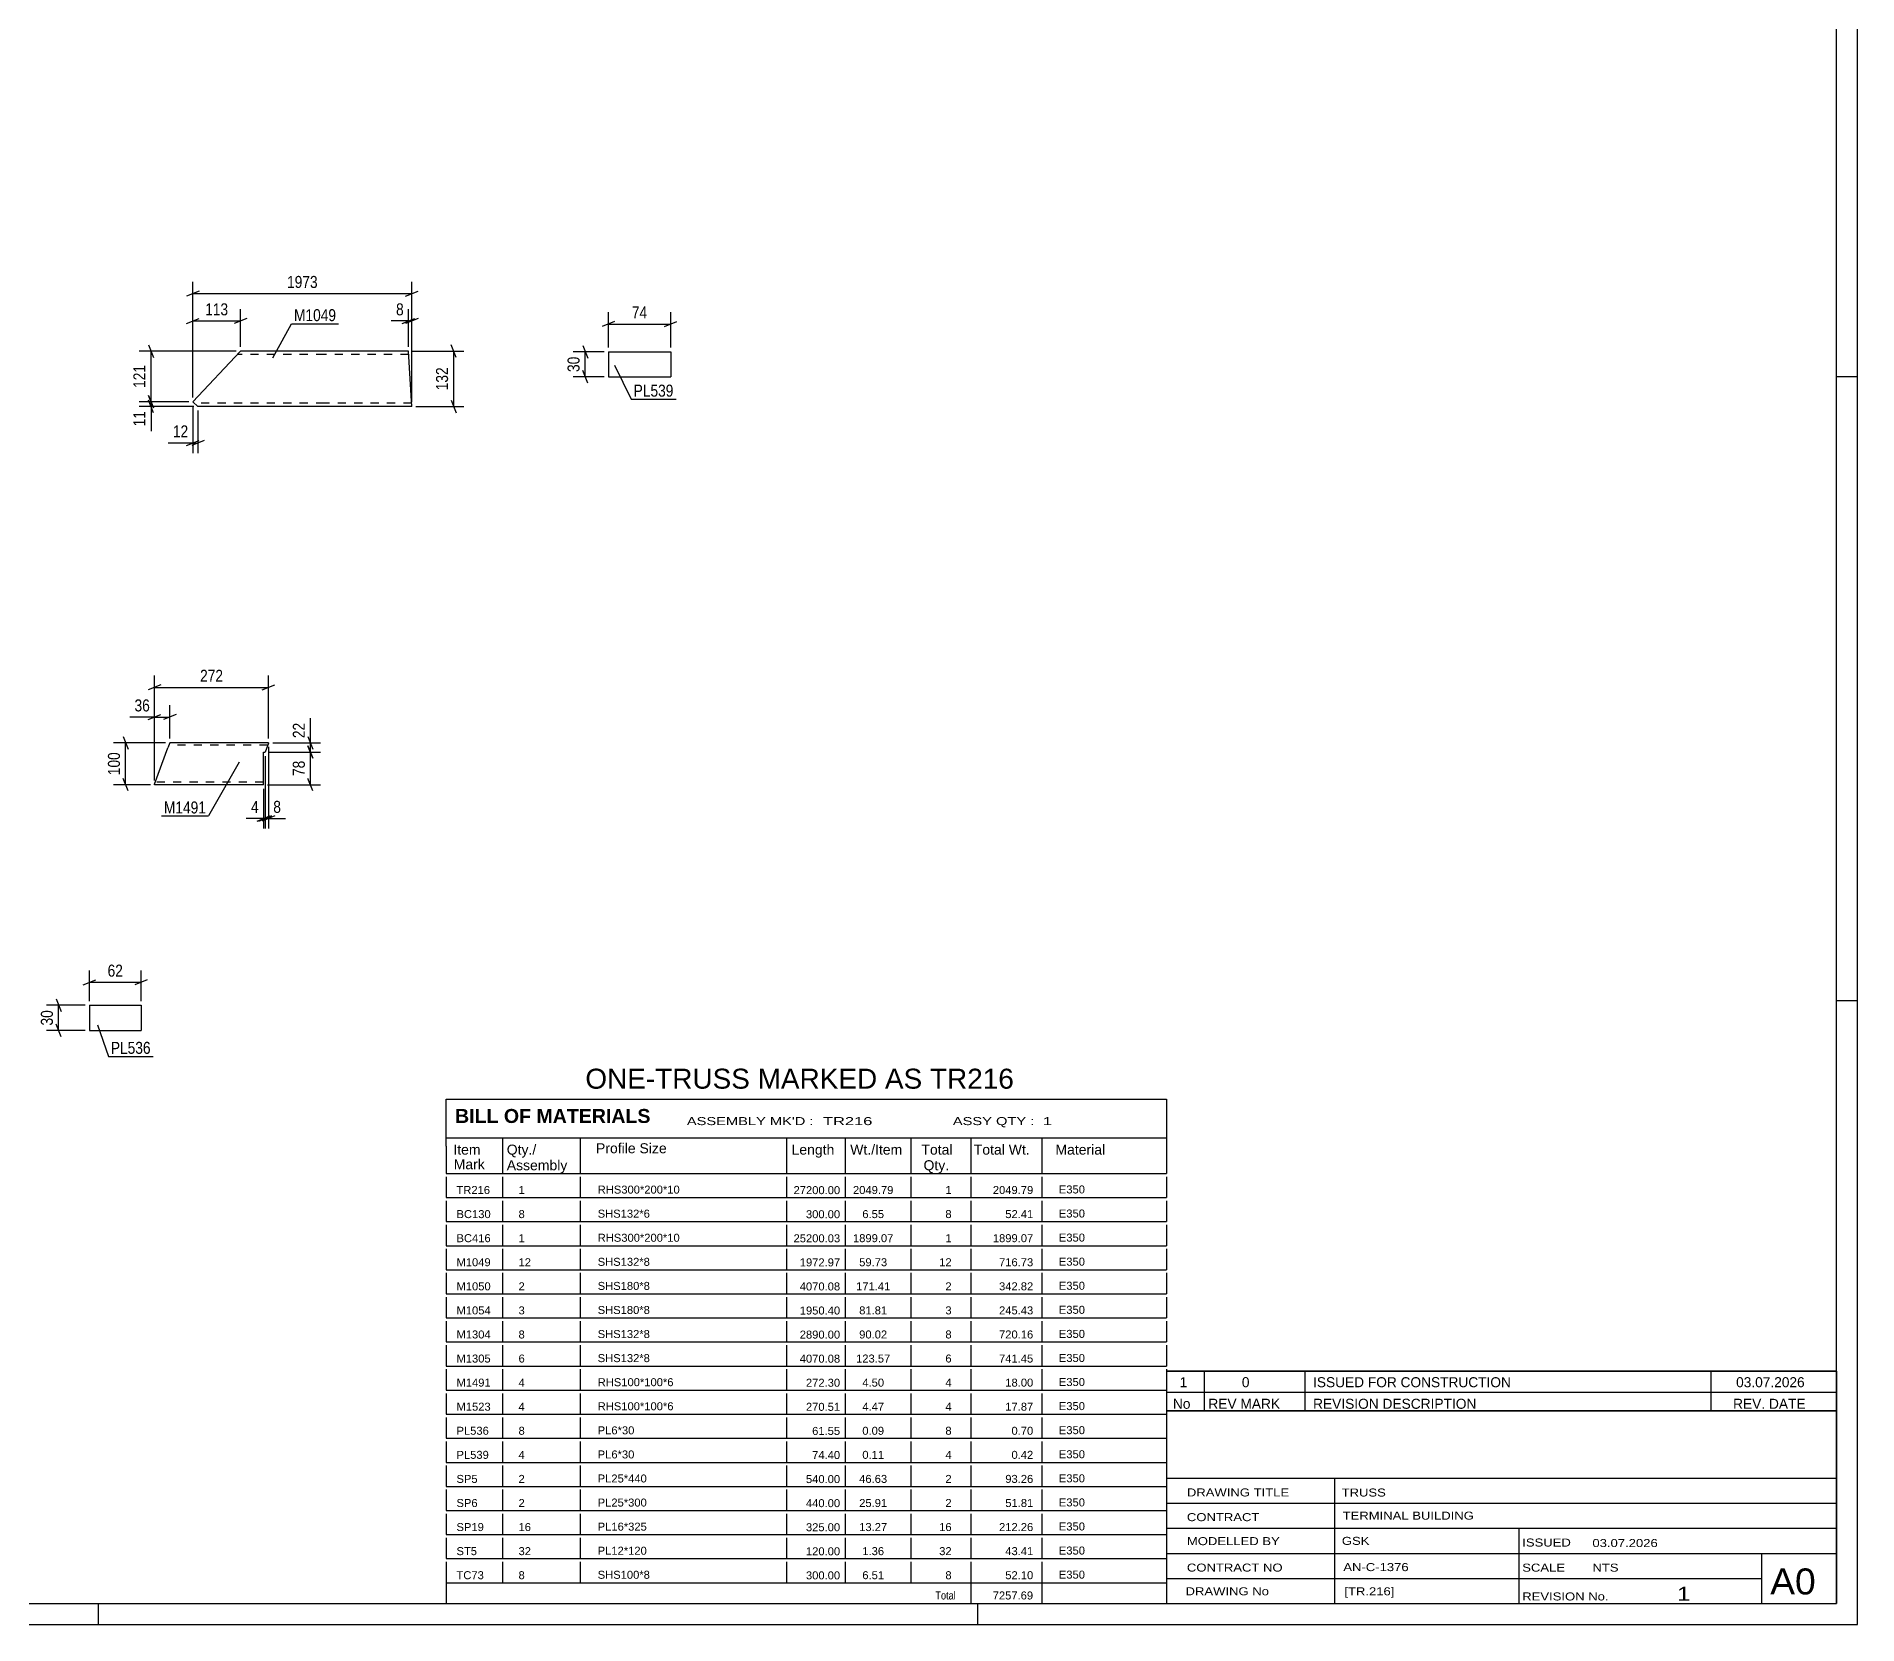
# Model space of a CAD drawing. Header units: millimetres. Extents: x 0 to 1189, y 0 to 841.
# Drawn here: x 754.2 to 1189, y 0 to 379.3 of the extents above; entities that cross this region are included whole.
import ezdxf

# ---------------------------------------------------------------- set-up
doc = ezdxf.new("R2010")
doc.units = ezdxf.units.MM
doc.linetypes.add('DXK_LINE_DOT2', pattern=[3.9198, 1.9599, -1.9599])
doc.styles.add('Arial', font='ARIAL.TTF', dxfattribs={"height": 0.2})
doc.styles.add('Arial Bold', font='ARIALBD.TTF', dxfattribs={"height": 0.2})
doc.styles.add('Arial Narrow', font='ARIALN.TTF', dxfattribs={"height": 0.2})

# ---------------------------------------------------------------- blocks, each defined once
blk = doc.blocks.new('Unknown-761551702-28100')
at = {"color": 7, "linetype": 'Continuous'}
for p, q in [((1024, 51.05), (1024, 5)), ((1024, 51.05), (1184, 51.05)), ((1184, 51.05), (1184, 5)), ((1024, 35), (1184, 35)), ((1064.14, 35), (1064.14, 5)), ((1024, 29), (1184, 29)), ((1024, 23), (1184, 23)), ((1108.14, 23), (1108.14, 5)), ((1024, 17), (1184, 17)), ((1166.14, 5), (1166.14, 17)), ((1024, 11), (1166, 11)), ((1024, 5), (1184, 5))]:
    blk.add_line(p, q, dxfattribs=at)
at = {"color": 7, "style": 'Arial Narrow'}
for s, height, width, p in [('DRAWING TITLE', 1.9089, 1.425378, (1028.88, 30.61)), ('TRUSS ', 1.909, 1.425378, (1065.81, 30.59)), ('CONTRACT', 1.909, 1.425378, (1028.88, 24.71)), ('TERMINAL BUILDING', 1.9089, 1.425378, (1066.06, 25.07)), ('MODELLED BY', 1.9089, 1.425378, (1028.88, 18.98)), ('GSK', 1.909, 1.425378, (1065.88, 19.04)), ('ISSUED', 1.909, 1.425378, (1108.94, 18.64)), ('03.07.2026', 1.909, 1.425378, (1125.69, 18.52)), ('CONTRACT NO', 1.9089, 1.425378, (1028.88, 12.66)), ('AN-C-1376', 1.909, 1.425378, (1066.23, 12.78)), ('SCALE', 1.909, 1.425378, (1108.94, 12.65)), ('A0', 6.204, 1.25, (1168.14, 7.2)), ('DRAWING No', 1.909, 1.425378, (1028.56, 7)), ('[TR.216]', 1.909, 1.425378, (1066.46, 6.99)), ('1', 3.34, 1.5, (1145.91, 5.68)), ('REVISION No.', 1.9089, 1.425378, (1108.94, 5.77))]:
    blk.add_text(s, height=height, dxfattribs=dict(at, width=width)).set_placement(p)
at = {"color": 7, "linetype": 'Continuous', "style": 'Arial Narrow', "width": 1.425378}
blk.add_text('NTS', height=1.909, dxfattribs=at).set_placement((1125.7, 12.65))
blk = doc.blocks.new('Unknown-761551702-1163')
at = {"color": 5, "linetype": 'Continuous'}
for p, q in [((1189, 0), (1189, 841)), ((1184, 5), (1184, 836)), ((1189, 298), (1184, 298)), ((1189, 149), (1184, 149)), ((5, 5), (1184, 5)), ((769, 0), (769, 5)), ((979, 0), (979, 5)), ((0, 0), (1189, 0))]:
    blk.add_line(p, q, dxfattribs=at)
blk = doc.blocks.new('Unknown-761551702-28099')
at = {"color": 7, "linetype": 'Continuous'}
for p, q in [((1024, 60.55), (1184, 60.55)), ((1184, 60.55), (1024, 60.55)), ((1024, 60.55), (1024, 55.55)), ((1033, 60.55), (1033, 55.55)), ((1057, 60.55), (1057, 55.55)), ((1154, 60.55), (1154, 55.55)), ((1184, 60.55), (1184, 55.55)), ((1024, 55.55), (1184, 55.55)), ((1024, 55.55), (1024, 51.05)), ((1024, 55.55), (1184, 55.55)), ((1033, 55.55), (1033, 51.05)), ((1057, 55.55), (1057, 51.05)), ((1154, 55.55), (1154, 51.05)), ((1184, 55.55), (1184, 51.05)), ((1184, 51.05), (1024, 51.05))]:
    blk.add_line(p, q, dxfattribs=at)
at = {"color": 7, "linetype": 'Continuous', "style": 'Arial Narrow'}
for s, height, width, p in [('1', 2.39, 1.196471, (1027.16, 56.7)), ('0', 2.39, 1.196471, (1042, 56.7)), ('ISSUED FOR CONSTRUCTION', 2.3861, 1.196471, (1059, 56.7)), ('03.07.2026', 2.386, 1.196471, (1160, 56.7)), ('No', 2.386, 1.2, (1025.54, 51.55)), ('REV MARK', 2.386, 1.2, (1034, 51.55)), ('REVISION DESCRIPTION', 2.3861, 1.2, (1059, 51.55)), ('REV. DATE', 2.386, 1.2, (1159.28, 51.55))]:
    blk.add_text(s, height=height, dxfattribs=dict(at, width=width)).set_placement(p)
blk = doc.blocks.new('Unknown-761551702-28101')
at = {"color": 7, "linetype": 'Continuous'}
for p, q in [((852, 125.5), (1024, 125.5)), ((852, 114.25), (852, 125.5)), ((1024, 125.5), (1024, 114.25)), ((852, 116.25), (1024, 116.25)), ((852, 114.25), (852, 109.25)), ((865.5, 116.25), (865.5, 107.75)), ((884, 116.25), (884, 107.75)), ((933.28, 116.25), (933.28, 107.75)), ((947.28, 116.25), (947.28, 107.75)), ((963, 116.25), (963, 107.75)), ((977.28, 116.25), (977.28, 107.75)), ((994.28, 116.25), (994.28, 107.75)), ((1024, 114.25), (1024, 107.75)), ((852, 109.25), (852, 107.75)), ((852, 107.75), (1024, 107.75)), ((852, 106.98), (852, 102)), ((865.5, 106.98), (865.5, 102)), ((884, 106.98), (884, 102)), ((933.28, 106.98), (933.28, 102)), ((947.28, 106.98), (947.28, 102)), ((963, 106.98), (963, 102)), ((977.28, 106.98), (977.28, 102)), ((994.28, 106.98), (994.28, 102)), ((1024, 106.98), (1024, 102)), ((852, 102), (1024, 102)), ((852, 101.23), (852, 96.25)), ((865.5, 101.23), (865.5, 96.25)), ((884, 101.23), (884, 96.25)), ((933.28, 101.23), (933.28, 96.25)), ((947.28, 101.23), (947.28, 96.25)), ((963, 101.23), (963, 96.25)), ((977.28, 101.23), (977.28, 96.25)), ((994.28, 101.23), (994.28, 96.25)), ((1024, 101.23), (1024, 96.25)), ((852, 96.25), (1024, 96.25)), ((852, 95.48), (852, 90.5)), ((865.5, 95.48), (865.5, 90.5)), ((884, 95.48), (884, 90.5)), ((933.28, 95.48), (933.28, 90.5)), ((947.28, 95.48), (947.28, 90.5)), ((963, 95.48), (963, 90.5)), ((977.28, 95.48), (977.28, 90.5)), ((994.28, 95.48), (994.28, 90.5)), ((1024, 95.48), (1024, 90.5)), ((852, 90.5), (1024, 90.5)), ((852, 89.73), (852, 84.75)), ((865.5, 89.73), (865.5, 84.75)), ((884, 89.73), (884, 84.75)), ((933.28, 89.73), (933.28, 84.75)), ((947.28, 89.73), (947.28, 84.75)), ((963, 89.73), (963, 84.75)), ((977.28, 89.73), (977.28, 84.75)), ((994.28, 89.73), (994.28, 84.75)), ((1024, 89.73), (1024, 84.75)), ((852, 84.75), (1024, 84.75)), ((852, 83.98), (852, 79)), ((865.5, 83.98), (865.5, 79)), ((884, 83.98), (884, 79)), ((933.28, 83.98), (933.28, 79)), ((947.28, 83.98), (947.28, 79)), ((963, 83.98), (963, 79)), ((977.28, 83.98), (977.28, 79)), ((994.28, 83.98), (994.28, 79)), ((1024, 83.98), (1024, 79)), ((852, 79), (1024, 79)), ((852, 78.23), (852, 73.25)), ((865.5, 78.23), (865.5, 73.25)), ((884, 78.23), (884, 73.25)), ((933.28, 78.23), (933.28, 73.25)), ((947.28, 78.23), (947.28, 73.25)), ((963, 78.23), (963, 73.25)), ((977.28, 78.23), (977.28, 73.25)), ((994.28, 78.23), (994.28, 73.25)), ((1024, 78.23), (1024, 73.25)), ((852, 73.25), (1024, 73.25)), ((852, 72.48), (852, 67.5)), ((865.5, 72.48), (865.5, 67.5)), ((884, 72.48), (884, 67.5)), ((933.28, 72.48), (933.28, 67.5)), ((947.28, 72.48), (947.28, 67.5)), ((963, 72.48), (963, 67.5)), ((977.28, 72.48), (977.28, 67.5)), ((994.28, 72.48), (994.28, 67.5)), ((1024, 72.48), (1024, 67.5)), ((852, 67.5), (1024, 67.5)), ((852, 66.73), (852, 61.75)), ((865.5, 66.73), (865.5, 61.75)), ((884, 66.73), (884, 61.75)), ((933.28, 66.73), (933.28, 61.75)), ((947.28, 66.73), (947.28, 61.75)), ((963, 66.73), (963, 61.75)), ((977.28, 66.73), (977.28, 61.75)), ((994.28, 66.73), (994.28, 61.75)), ((1024, 66.73), (1024, 61.75)), ((852, 61.75), (1024, 61.75)), ((852, 60.98), (852, 56)), ((865.5, 60.98), (865.5, 56)), ((884, 60.98), (884, 56)), ((933.28, 60.98), (933.28, 56)), ((947.28, 60.98), (947.28, 56)), ((963, 60.98), (963, 56)), ((977.28, 60.98), (977.28, 56)), ((994.28, 60.98), (994.28, 56)), ((1024, 60.98), (1024, 56)), ((852, 56), (1024, 56)), ((852, 55.23), (852, 50.25)), ((865.5, 55.23), (865.5, 50.25)), ((884, 55.23), (884, 50.25)), ((933.28, 55.23), (933.28, 50.25)), ((947.28, 55.23), (947.28, 50.25)), ((963, 55.23), (963, 50.25)), ((977.28, 55.23), (977.28, 50.25)), ((994.28, 55.23), (994.28, 50.25)), ((1024, 55.23), (1024, 50.25)), ((852, 50.25), (1024, 50.25)), ((852, 49.48), (852, 44.5)), ((865.5, 49.48), (865.5, 44.5)), ((884, 49.48), (884, 44.5)), ((933.28, 49.48), (933.28, 44.5)), ((947.28, 49.48), (947.28, 44.5)), ((963, 49.48), (963, 44.5)), ((977.28, 49.48), (977.28, 44.5)), ((994.28, 49.48), (994.28, 44.5)), ((1024, 49.48), (1024, 44.5)), ((852, 44.5), (1024, 44.5)), ((852, 43.73), (852, 38.75)), ((865.5, 43.73), (865.5, 38.75)), ((884, 43.73), (884, 38.75)), ((933.28, 43.73), (933.28, 38.75)), ((947.28, 43.73), (947.28, 38.75)), ((963, 43.73), (963, 38.75)), ((977.28, 43.73), (977.28, 38.75)), ((994.28, 43.73), (994.28, 38.75)), ((1024, 43.73), (1024, 38.75)), ((852, 38.75), (1024, 38.75)), ((852, 37.98), (852, 33)), ((865.5, 37.98), (865.5, 33)), ((884, 37.98), (884, 33)), ((933.28, 37.98), (933.28, 33)), ((947.28, 37.98), (947.28, 33)), ((963, 37.98), (963, 33)), ((977.28, 37.98), (977.28, 33)), ((994.28, 37.98), (994.28, 33)), ((1024, 37.98), (1024, 33)), ((852, 33), (1024, 33)), ((852, 32.23), (852, 27.25)), ((865.5, 32.23), (865.5, 27.25)), ((884, 32.23), (884, 27.25)), ((933.28, 32.23), (933.28, 27.25)), ((947.28, 32.23), (947.28, 27.25)), ((963, 32.23), (963, 27.25)), ((977.28, 32.23), (977.28, 27.25)), ((994.28, 32.23), (994.28, 27.25)), ((1024, 32.23), (1024, 27.25)), ((852, 27.25), (1024, 27.25)), ((852, 26.48), (852, 21.5)), ((865.5, 26.48), (865.5, 21.5)), ((884, 26.48), (884, 21.5)), ((933.28, 26.48), (933.28, 21.5)), ((947.28, 26.48), (947.28, 21.5)), ((963, 26.48), (963, 21.5)), ((977.28, 26.48), (977.28, 21.5)), ((994.28, 26.48), (994.28, 21.5)), ((1024, 26.48), (1024, 21.5)), ((852, 21.5), (1024, 21.5)), ((852, 20.73), (852, 15.75)), ((865.5, 20.73), (865.5, 15.75)), ((884, 20.73), (884, 15.75)), ((933.28, 20.73), (933.28, 15.75)), ((947.28, 20.73), (947.28, 15.75)), ((963, 20.73), (963, 15.75)), ((977.28, 20.73), (977.28, 15.75)), ((994.28, 20.73), (994.28, 15.75)), ((1024, 20.73), (1024, 15.75)), ((852, 15.75), (1024, 15.75)), ((852, 14.98), (852, 10)), ((865.5, 14.98), (865.5, 10)), ((884, 14.98), (884, 10)), ((933.28, 14.98), (933.28, 10)), ((947.28, 14.98), (947.28, 10)), ((963, 14.98), (963, 10)), ((977.28, 14.98), (977.28, 10)), ((994.28, 14.98), (994.28, 10)), ((1024, 14.98), (1024, 10)), ((852, 10), (1024, 10)), ((852, 10), (1024, 10)), ((852, 10), (852, 5)), ((977.28, 10), (977.28, 5)), ((994.28, 10), (994.28, 5)), ((1024, 10), (1024, 5)), ((852, 5), (1024, 5))]:
    blk.add_line(p, q, dxfattribs=at)
at = {"color": 7}
for s, height, style, p in [('BILL OF MATERIALS', 3.3405, 'Arial Bold', (854.15, 119.81)), ('Profile Size', 2.3877, 'Arial', (887.81, 112.58)), ('Mark', 2.388, 'Arial', (853.84, 108.75))]:
    blk.add_text(s, height=height, dxfattribs=dict(at, style=style)).set_placement(p)
at = {"color": 7, "linetype": 'Continuous', "style": 'Arial Narrow'}
for s, height, width, p in [("ASSEMBLY MK'D :", 1.9089, 1.6, (909.5, 119.3)), ('TR216', 1.909, 1.794707, (942, 119.3)), ('ASSY QTY :', 1.909, 1.6, (973, 119.3)), ('1', 1.91, 1.794707, (994.5, 119.3))]:
    blk.add_text(s, height=height, dxfattribs=dict(at, width=width)).set_placement(p)
at = {"color": 7, "linetype": 'Continuous'}
for s, height, style, p in [('Item', 2.388, 'Arial', (853.75, 112.25)), ('Qty./', 2.388, 'Arial', (866.5, 112.25)), ('Length', 2.388, 'Arial', (934.5, 112.25)), ('Wt./Item', 2.388, 'Arial', (948.5, 112.25)), ('Total', 2.388, 'Arial', (965.5, 112.25)), ('Total Wt.', 2.388, 'Arial', (978, 112.25)), ('Material', 2.388, 'Arial', (997.5, 112.25)), ('Assembly', 2.388, 'Arial', (866.5, 108.52)), ('Qty.', 2.388, 'Arial', (966, 108.52)), ('TR216', 1.91, 'Arial', (854.5, 102.84)), ('1', 1.91, 'Arial', (869.31, 102.84)), ('RHS300*200*10', 1.9102, 'Arial', (888.21, 102.94)), ('27200.00', 1.91, 'Arial', (934.97, 102.81)), ('2049.79', 1.91, 'Arial', (949.16, 102.84)), ('1', 1.91, 'Arial', (971.22, 102.84)), ('2049.79', 1.91, 'Arial', (982.55, 102.84)), ('E350', 1.91, 'Arial', (998.31, 102.98)), ('BC130', 1.91, 'Arial', (854.5, 97.09)), ('8', 1.91, 'Arial', (869.31, 97.09)), ('SHS132*6', 1.91, 'Arial', (888.21, 97.19)), ('300.00', 1.91, 'Arial', (937.93, 97.06)), ('6.55', 1.91, 'Arial', (951.39, 97.09)), ('8', 1.91, 'Arial', (971.22, 97.09)), ('52.41', 1.91, 'Arial', (985.52, 97.09)), ('E350', 1.91, 'Arial', (998.31, 97.23)), ('BC416', 1.91, 'Arial', (854.5, 91.34)), ('1', 1.91, 'Arial', (869.31, 91.34)), ('RHS300*200*10', 1.9102, 'Arial', (888.21, 91.44)), ('25200.03', 1.91, 'Arial', (934.97, 91.31)), ('1899.07', 1.91, 'Arial', (949.16, 91.34)), ('1', 1.91, 'Arial', (971.22, 91.34)), ('1899.07', 1.91, 'Arial', (982.55, 91.34)), ('E350', 1.91, 'Arial', (998.31, 91.48)), ('M1049', 1.91, 'Arial', (854.5, 85.59)), ('12', 1.91, 'Arial', (869.31, 85.59)), ('SHS132*8', 1.91, 'Arial', (888.21, 85.69)), ('1972.97', 1.91, 'Arial', (936.45, 85.56)), ('59.73', 1.91, 'Arial', (950.64, 85.59)), ('12', 1.91, 'Arial', (969.74, 85.59)), ('716.73', 1.91, 'Arial', (984.03, 85.59)), ('E350', 1.91, 'Arial', (998.31, 85.73)), ('M1050', 1.91, 'Arial', (854.5, 79.84)), ('2', 1.91, 'Arial', (869.31, 79.84)), ('SHS180*8', 1.91, 'Arial', (888.21, 79.94)), ('4070.08', 1.91, 'Arial', (936.45, 79.81)), ('171.41', 1.91, 'Arial', (949.9, 79.84)), ('2', 1.91, 'Arial', (971.22, 79.84)), ('342.82', 1.91, 'Arial', (984.03, 79.84)), ('E350', 1.91, 'Arial', (998.31, 79.98)), ('M1054', 1.91, 'Arial', (854.5, 74.09)), ('3', 1.91, 'Arial', (869.31, 74.09)), ('SHS180*8', 1.91, 'Arial', (888.21, 74.19)), ('1950.40', 1.91, 'Arial', (936.45, 74.06)), ('81.81', 1.91, 'Arial', (950.64, 74.09)), ('3', 1.91, 'Arial', (971.22, 74.09)), ('245.43', 1.91, 'Arial', (984.03, 74.09)), ('E350', 1.91, 'Arial', (998.31, 74.23)), ('M1304', 1.91, 'Arial', (854.5, 68.34)), ('8', 1.91, 'Arial', (869.31, 68.34)), ('SHS132*8', 1.91, 'Arial', (888.21, 68.44)), ('2890.00', 1.91, 'Arial', (936.45, 68.31)), ('90.02', 1.91, 'Arial', (950.64, 68.34)), ('8', 1.91, 'Arial', (971.22, 68.34)), ('720.16', 1.91, 'Arial', (984.03, 68.34)), ('E350', 1.91, 'Arial', (998.31, 68.48)), ('M1305', 1.91, 'Arial', (854.5, 62.59)), ('6', 1.91, 'Arial', (869.31, 62.59)), ('SHS132*8', 1.91, 'Arial', (888.21, 62.69)), ('4070.08', 1.91, 'Arial', (936.45, 62.56)), ('123.57', 1.91, 'Arial', (949.9, 62.59)), ('6', 1.91, 'Arial', (971.22, 62.59)), ('741.45', 1.91, 'Arial', (984.03, 62.59)), ('E350', 1.91, 'Arial', (998.31, 62.73)), ('M1491', 1.91, 'Arial', (854.5, 56.84)), ('4', 1.91, 'Arial', (869.31, 56.84)), ('RHS100*100*6', 1.9102, 'Arial', (888.21, 56.94)), ('272.30', 1.91, 'Arial', (937.93, 56.81)), ('4.50', 1.91, 'Arial', (951.39, 56.84)), ('4', 1.91, 'Arial', (971.22, 56.84)), ('18.00', 1.91, 'Arial', (985.52, 56.84)), ('E350', 1.91, 'Arial', (998.31, 56.98)), ('M1523', 1.91, 'Arial', (854.5, 51.09)), ('4', 1.91, 'Arial', (869.31, 51.09)), ('RHS100*100*6', 1.9102, 'Arial', (888.21, 51.19)), ('270.51', 1.91, 'Arial', (937.93, 51.06)), ('4.47', 1.91, 'Arial', (951.39, 51.09)), ('4', 1.91, 'Arial', (971.22, 51.09)), ('17.87', 1.91, 'Arial', (985.52, 51.09)), ('E350', 1.91, 'Arial', (998.31, 51.23)), ('PL536', 1.91, 'Arial', (854.5, 45.34)), ('8', 1.91, 'Arial', (869.31, 45.34)), ('PL6*30', 1.91, 'Arial', (888.21, 45.44)), ('61.55', 1.91, 'Arial', (939.41, 45.3)), ('0.09', 1.91, 'Arial', (951.39, 45.34)), ('8', 1.91, 'Arial', (971.22, 45.34)), ('0.70', 1.91, 'Arial', (987, 45.34)), ('E350', 1.91, 'Arial', (998.31, 45.48)), ('PL539', 1.91, 'Arial', (854.5, 39.59)), ('4', 1.91, 'Arial', (869.31, 39.59)), ('PL6*30', 1.91, 'Arial', (888.21, 39.69)), ('74.40', 1.91, 'Arial', (939.41, 39.55)), ('0.11', 1.91, 'Arial', (951.39, 39.59)), ('4', 1.91, 'Arial', (971.22, 39.59)), ('0.42', 1.91, 'Arial', (987, 39.59)), ('E350', 1.91, 'Arial', (998.31, 39.73)), ('SP5', 1.91, 'Arial', (854.5, 33.84)), ('2', 1.91, 'Arial', (869.31, 33.84)), ('PL25*440', 1.91, 'Arial', (888.21, 33.94)), ('540.00', 1.91, 'Arial', (937.93, 33.8)), ('46.63', 1.91, 'Arial', (950.64, 33.84)), ('2', 1.91, 'Arial', (971.22, 33.84)), ('93.26', 1.91, 'Arial', (985.52, 33.84)), ('E350', 1.91, 'Arial', (998.31, 33.98)), ('SP6', 1.91, 'Arial', (854.5, 28.09)), ('2', 1.91, 'Arial', (869.31, 28.09)), ('PL25*300', 1.91, 'Arial', (888.21, 28.19)), ('440.00', 1.91, 'Arial', (937.93, 28.05)), ('25.91', 1.91, 'Arial', (950.64, 28.09)), ('2', 1.91, 'Arial', (971.22, 28.09)), ('51.81', 1.91, 'Arial', (985.52, 28.09)), ('E350', 1.91, 'Arial', (998.31, 28.23)), ('SP19', 1.91, 'Arial', (854.5, 22.34)), ('16', 1.91, 'Arial', (869.31, 22.34)), ('PL16*325', 1.91, 'Arial', (888.21, 22.44)), ('325.00', 1.91, 'Arial', (937.93, 22.3)), ('13.27', 1.91, 'Arial', (950.64, 22.34)), ('16', 1.91, 'Arial', (969.74, 22.34)), ('212.26', 1.91, 'Arial', (984.03, 22.34)), ('E350', 1.91, 'Arial', (998.31, 22.48)), ('ST5', 1.91, 'Arial', (854.5, 16.59)), ('32', 1.91, 'Arial', (869.31, 16.59)), ('PL12*120', 1.91, 'Arial', (888.21, 16.69)), ('120.00', 1.91, 'Arial', (937.93, 16.55)), ('1.36', 1.91, 'Arial', (951.39, 16.59)), ('32', 1.91, 'Arial', (969.74, 16.59)), ('43.41', 1.91, 'Arial', (985.52, 16.59)), ('E350', 1.91, 'Arial', (998.31, 16.73)), ('TC73', 1.91, 'Arial', (854.5, 10.84)), ('8', 1.91, 'Arial', (869.31, 10.84)), ('SHS100*8', 1.91, 'Arial', (888.21, 10.94)), ('300.00', 1.91, 'Arial', (937.93, 10.8)), ('6.51', 1.91, 'Arial', (951.39, 10.84)), ('8', 1.91, 'Arial', (971.22, 10.84)), ('52.10', 1.91, 'Arial', (985.52, 10.84)), ('E350', 1.91, 'Arial', (998.31, 10.98)), ('Total', 1.909, 'Arial Narrow', (968.83, 6)), ('7257.69', 1.91, 'Arial', (982.52, 6))]:
    blk.add_text(s, height=height, dxfattribs=dict(at, style=style)).set_placement(p)
blk = doc.blocks.new('Unknown-761551702-28102')
at = {"color": 2, "linetype": 'Continuous'}
blk.add_line((878, 125.5), (995.5, 125.5), dxfattribs=at)
at = {"color": 7, "style": 'Arial'}
blk.add_text('ONE-TRUSS MARKED AS TR216', height=4.7754, dxfattribs=at).set_placement((885.26, 128))
blk = doc.blocks.new('Part-761551702-22297 - 22296')
at = {"color": 2, "linetype": 'Continuous'}
for p, q in [((791.57, 292.08), (802.92, 304.15)), ((822.92, 304.15), (802.92, 304.15)), ((843.02, 304.15), (823.02, 304.15)), ((843.83, 290.95), (843.02, 304.15)), ((792.78, 290.95), (791.57, 292.08)), ((822.92, 290.95), (792.78, 290.95)), ((843.83, 290.95), (823.02, 290.95))]:
    blk.add_line(p, q, dxfattribs=at)
at = {"color": 7, "linetype": 'DXK_LINE_DOT2'}
for p, q in [((822.92, 303.35), (802.17, 303.35)), ((843.07, 303.35), (823.02, 303.35)), ((822.92, 291.75), (791.92, 291.75)), ((843.78, 291.75), (823.02, 291.75)), ((843.78, 291.75), (843.78, 291.81))]:
    blk.add_line(p, q, dxfattribs=at)
blk = doc.blocks.new('Part-761551702-22477 - 22476')
at = {"color": 2, "linetype": 'Continuous'}
for p, q in [((766.88, 147.92), (766.88, 141.92)), ((766.88, 147.92), (779.19, 147.92)), ((779.19, 147.92), (779.19, 141.92)), ((766.88, 141.92), (779.19, 141.92))]:
    blk.add_line(p, q, dxfattribs=at)
blk = doc.blocks.new('Part-761551702-22489 - 22488')
at = {"color": 2, "linetype": 'Continuous'}
for p, q in [((890.76, 304.01), (890.76, 298.01)), ((890.76, 304.01), (905.64, 304.01)), ((905.64, 304.01), (905.64, 298.01)), ((890.76, 298.01), (905.64, 298.01))]:
    blk.add_line(p, q, dxfattribs=at)
blk = doc.blocks.new('Part-761551702-22501 - 22500')
at = {"color": 2, "linetype": 'Continuous'}
for p, q in [((782.44, 200.7), (785.61, 209.41)), ((786.05, 210.61), (785.61, 209.41)), ((809.64, 210.61), (786.05, 210.61)), ((809.6, 210.52), (808.84, 208.41)), ((809.64, 210.61), (809.6, 210.52)), ((808.4, 200.61), (808.4, 208.41)), ((808.4, 208.41), (808.84, 208.41)), ((782.41, 200.61), (782.44, 200.7)), ((808.4, 200.61), (782.41, 200.61))]:
    blk.add_line(p, q, dxfattribs=at)
at = {"color": 7, "linetype": 'DXK_LINE_DOT2'}
for p, q in [((809.42, 210.01), (785.83, 210.01)), ((782.41, 200.61), (782.41, 200.61)), ((782.63, 201.21), (782.64, 201.25)), ((808.4, 201.21), (782.63, 201.21))]:
    blk.add_line(p, q, dxfattribs=at)
blk = doc.blocks.new('StraightDimension-761551702-24498 - 22296')
at = {"color": 7, "linetype": 'Continuous'}
for p, q in [((780.97, 305.65), (782.17, 302.65)), ((801.92, 304.15), (778.72, 304.15)), ((781.57, 292.08), (781.57, 304.15)), ((790.57, 292.08), (778.72, 292.08)), ((782.17, 290.58), (780.97, 293.58))]:
    blk.add_line(p, q, dxfattribs=at)
at = {"color": 0}
blk.add_wipeout([(780.82, 301.46), (776.62, 301.46), (776.62, 294.77), (780.82, 294.77)], dxfattribs=at)
at = {"color": 3, "style": 'Arial Narrow'}
blk.add_text('121', height=2.863, rotation=90.0002, dxfattribs=at).set_placement((780.22, 295.37))
blk = doc.blocks.new('StraightDimension-761551702-22571 - 22296')
at = {"color": 7, "linetype": 'Continuous'}
for p, q in [((791.57, 291.08), (791.57, 279.81)), ((792.78, 289.95), (792.78, 279.81)), ((790.07, 281.61), (793.07, 282.81)), ((794.28, 282.81), (791.28, 281.61)), ((791.57, 282.21), (792.78, 282.21))]:
    blk.add_line(p, q, dxfattribs=at)
at = {"color": 0}
blk.add_wipeout([(791.05, 282.96), (791.05, 287.16), (786.19, 287.16), (786.19, 282.96)], dxfattribs=at)
at = {"color": 7, "linetype": 'Continuous'}
blk.add_line((791.57, 282.21), (785.67, 282.21), dxfattribs=at)
blk.add_line((791.57, 282.21), (785.67, 282.21), dxfattribs=at)
at = {"color": 3, "style": 'Arial Narrow'}
blk.add_text('12', height=2.863, dxfattribs=at).set_placement((786.79, 283.56))
blk = doc.blocks.new('StraightDimension-761551702-22563 - 22296')
at = {"color": 7, "linetype": 'Continuous'}
for p, q in [((843.02, 305.15), (843.02, 314.21)), ((843.83, 291.95), (843.83, 314.21)), ((841.52, 310.76), (844.52, 311.96)), ((845.33, 311.96), (842.33, 310.76)), ((843.02, 311.36), (843.83, 311.36))]:
    blk.add_line(p, q, dxfattribs=at)
at = {"color": 0}
blk.add_wipeout([(842.5, 312.11), (842.5, 316.31), (839.47, 316.31), (839.47, 312.11)], dxfattribs=at)
at = {"color": 7, "linetype": 'Continuous'}
blk.add_line((843.02, 311.36), (838.94, 311.36), dxfattribs=at)
blk.add_line((843.02, 311.36), (838.94, 311.36), dxfattribs=at)
at = {"color": 3, "style": 'Arial Narrow'}
blk.add_text('8', height=2.86, dxfattribs=at).set_placement((840.07, 312.71))
blk = doc.blocks.new('StraightDimension-761551702-22583 - 22296')
at = {"color": 7, "linetype": 'Continuous'}
for p, q in [((854.43, 302.65), (853.23, 305.65)), ((844.02, 304.15), (856.23, 304.15)), ((853.83, 290.95), (853.83, 304.15)), ((853.23, 292.45), (854.43, 289.45)), ((844.83, 290.95), (856.23, 290.95))]:
    blk.add_line(p, q, dxfattribs=at)
at = {"color": 0}
blk.add_wipeout([(853.08, 300.89), (848.88, 300.89), (848.88, 294.21), (853.08, 294.21)], dxfattribs=at)
at = {"color": 3, "style": 'Arial Narrow'}
blk.add_text('132', height=2.863, rotation=90.0002, dxfattribs=at).set_placement((852.48, 294.81))
blk = doc.blocks.new('StraightDimension-761551702-22567 - 22296')
at = {"color": 7, "linetype": 'Continuous'}
for p, q in [((791.57, 293.08), (791.57, 314.21)), ((802.92, 305.15), (802.92, 314.21)), ((790.07, 310.76), (793.07, 311.96)), ((791.57, 311.36), (802.92, 311.36)), ((804.42, 311.96), (801.42, 310.76))]:
    blk.add_line(p, q, dxfattribs=at)
at = {"color": 0}
blk.add_wipeout([(800.59, 312.11), (800.59, 316.31), (793.9, 316.31), (793.9, 312.11)], dxfattribs=at)
at = {"color": 3, "style": 'Arial Narrow'}
blk.add_text('113', height=2.863, dxfattribs=at).set_placement((794.5, 312.71))
blk = doc.blocks.new('StraightDimension-761551702-22589 - 22296')
at = {"color": 7, "linetype": 'Continuous'}
for p, q in [((793.07, 318.5), (790.07, 317.3)), ((791.57, 293.08), (791.57, 320.75)), ((791.57, 317.9), (843.83, 317.9)), ((842.33, 317.3), (845.33, 318.5)), ((843.83, 291.95), (843.83, 320.75))]:
    blk.add_line(p, q, dxfattribs=at)
at = {"color": 0}
blk.add_wipeout([(821.96, 318.65), (821.96, 322.85), (813.45, 322.85), (813.45, 318.65)], dxfattribs=at)
at = {"color": 3, "style": 'Arial Narrow'}
blk.add_text('1973', height=2.863, dxfattribs=at).set_placement((814.05, 319.25))
blk = doc.blocks.new('StraightDimension-761551702-24499 - 22296')
at = {"color": 7, "linetype": 'Continuous'}
for p, q in [((790.57, 292.08), (778.72, 292.08)), ((780.97, 293.58), (782.17, 290.58)), ((782.17, 289.45), (780.97, 292.45)), ((781.57, 290.95), (781.57, 292.08)), ((791.78, 290.95), (778.72, 290.95))]:
    blk.add_line(p, q, dxfattribs=at)
at = {"color": 0}
blk.add_wipeout([(780.82, 290.43), (776.62, 290.43), (776.62, 285.57), (780.82, 285.57)], dxfattribs=at)
at = {"color": 7, "linetype": 'Continuous'}
blk.add_line((781.57, 290.95), (781.57, 285.04), dxfattribs=at)
blk.add_line((781.57, 290.95), (781.57, 285.04), dxfattribs=at)
at = {"color": 3, "style": 'Arial Narrow'}
blk.add_text('11', height=2.863, rotation=90.0002, dxfattribs=at).set_placement((780.22, 286.17))
blk = doc.blocks.new('StraightDimension-761551702-22823 - 22476')
at = {"color": 7, "linetype": 'Continuous'}
for p, q in [((765.38, 152.81), (768.38, 154.01)), ((766.88, 148.92), (766.88, 156.26)), ((766.88, 153.41), (779.19, 153.41)), ((780.69, 154.01), (777.69, 152.81)), ((779.19, 148.92), (779.19, 156.26))]:
    blk.add_line(p, q, dxfattribs=at)
at = {"color": 0}
blk.add_wipeout([(775.46, 154.16), (775.46, 158.36), (770.6, 158.36), (770.6, 154.16)], dxfattribs=at)
at = {"color": 3, "style": 'Arial Narrow'}
blk.add_text('62', height=2.863, dxfattribs=at).set_placement((771.2, 154.76))
blk = doc.blocks.new('StraightDimension-761551702-22819 - 22476')
at = {"color": 7, "linetype": 'Continuous'}
for p, q in [((765.88, 147.92), (756.64, 147.92)), ((758.89, 149.42), (760.09, 146.42)), ((759.49, 141.92), (759.49, 147.92)), ((765.88, 141.92), (756.64, 141.92)), ((760.09, 140.42), (758.89, 143.42))]:
    blk.add_line(p, q, dxfattribs=at)
at = {"color": 0}
blk.add_wipeout([(758.74, 147.34), (754.54, 147.34), (754.54, 142.49), (758.74, 142.49)], dxfattribs=at)
at = {"color": 3, "style": 'Arial Narrow'}
blk.add_text('30', height=2.863, rotation=90.0002, dxfattribs=at).set_placement((758.14, 143.09))
blk = doc.blocks.new('StraightDimension-761551702-22827 - 22488')
at = {"color": 7, "linetype": 'Continuous'}
for p, q in [((884.63, 305.51), (885.83, 302.51)), ((889.76, 304.01), (882.38, 304.01)), ((885.23, 298.01), (885.23, 304.01)), ((889.76, 298.01), (882.38, 298.01)), ((885.83, 296.51), (884.63, 299.51))]:
    blk.add_line(p, q, dxfattribs=at)
at = {"color": 0}
blk.add_wipeout([(884.48, 303.43), (880.28, 303.43), (880.28, 298.58), (884.48, 298.58)], dxfattribs=at)
at = {"color": 3, "style": 'Arial Narrow'}
blk.add_text('30', height=2.863, rotation=90.0002, dxfattribs=at).set_placement((883.88, 299.18))
blk = doc.blocks.new('StraightDimension-761551702-22831 - 22488')
at = {"color": 7, "linetype": 'Continuous'}
for p, q in [((890.76, 305.01), (890.76, 313.47)), ((905.64, 305.01), (905.64, 313.47)), ((892.26, 311.22), (889.26, 310.02)), ((890.76, 310.62), (905.64, 310.62)), ((904.14, 310.02), (907.14, 311.22))]:
    blk.add_line(p, q, dxfattribs=at)
at = {"color": 0}
blk.add_wipeout([(900.63, 311.37), (900.63, 315.57), (895.77, 315.57), (895.77, 311.37)], dxfattribs=at)
at = {"color": 3, "style": 'Arial Narrow'}
blk.add_text('74', height=2.863, dxfattribs=at).set_placement((896.37, 311.97))
blk = doc.blocks.new('StraightDimension-761551702-22844 - 22500')
at = {"color": 7, "linetype": 'Continuous'}
for p, q in [((785.05, 210.61), (772.65, 210.61)), ((774.9, 212.11), (776.1, 209.11)), ((775.5, 200.61), (775.5, 210.61)), ((781.41, 200.61), (772.65, 200.61)), ((776.1, 199.11), (774.9, 202.11))]:
    blk.add_line(p, q, dxfattribs=at)
at = {"color": 0}
blk.add_wipeout([(774.75, 208.95), (770.55, 208.95), (770.55, 202.27), (774.75, 202.27)], dxfattribs=at)
at = {"color": 3, "style": 'Arial Narrow'}
blk.add_text('100', height=2.863, rotation=90.0002, dxfattribs=at).set_placement((774.15, 202.87))
blk = doc.blocks.new('StraightDimension-761551702-22850 - 22500')
at = {"color": 7, "linetype": 'Continuous'}
for p, q in [((782.41, 201.61), (782.41, 219.61)), ((786.05, 211.61), (786.05, 219.61)), ((780.91, 216.16), (783.91, 217.36)), ((782.41, 216.76), (786.05, 216.76)), ((787.55, 217.36), (784.55, 216.16))]:
    blk.add_line(p, q, dxfattribs=at)
at = {"color": 0}
blk.add_wipeout([(781.88, 217.51), (781.88, 221.71), (777.03, 221.71), (777.03, 217.51)], dxfattribs=at)
at = {"color": 7, "linetype": 'Continuous'}
blk.add_line((782.41, 216.76), (776.5, 216.76), dxfattribs=at)
blk.add_line((782.41, 216.76), (776.5, 216.76), dxfattribs=at)
at = {"color": 3, "style": 'Arial Narrow'}
blk.add_text('36', height=2.863, dxfattribs=at).set_placement((777.63, 218.11))
blk = doc.blocks.new('StraightDimension-761551702-25030 - 22500')
at = {"color": 7, "linetype": 'Continuous'}
for p, q in [((819.04, 209.91), (820.24, 206.91)), ((809.84, 208.41), (822.04, 208.41)), ((819.64, 200.61), (819.64, 208.41)), ((809.4, 200.61), (822.04, 200.61)), ((820.24, 199.11), (819.04, 202.11))]:
    blk.add_line(p, q, dxfattribs=at)
at = {"color": 0}
blk.add_wipeout([(818.89, 206.94), (814.69, 206.94), (814.69, 202.08), (818.89, 202.08)], dxfattribs=at)
at = {"color": 3, "style": 'Arial Narrow'}
blk.add_text('78', height=2.863, rotation=90.0002, dxfattribs=at).set_placement((818.29, 202.68))
blk = doc.blocks.new('StraightDimension-761551702-22870 - 22500')
at = {"color": 7, "linetype": 'Continuous'}
for p, q in [((782.41, 201.61), (782.41, 226.69)), ((809.64, 211.61), (809.64, 226.69)), ((783.91, 224.44), (780.91, 223.24)), ((782.41, 223.84), (809.64, 223.84)), ((808.14, 223.24), (811.14, 224.44))]:
    blk.add_line(p, q, dxfattribs=at)
at = {"color": 0}
blk.add_wipeout([(799.36, 224.59), (799.36, 228.79), (792.68, 228.79), (792.68, 224.59)], dxfattribs=at)
at = {"color": 3, "style": 'Arial Narrow'}
blk.add_text('272', height=2.863, dxfattribs=at).set_placement((793.28, 225.19))
blk = doc.blocks.new('StraightDimension-761551702-25029 - 22500')
at = {"color": 7, "linetype": 'Continuous'}
for p, q in [((810.64, 210.61), (822.04, 210.61)), ((819.04, 212.11), (820.24, 209.11)), ((820.24, 206.91), (819.04, 209.91)), ((819.64, 208.41), (819.64, 210.61)), ((809.84, 208.41), (822.04, 208.41))]:
    blk.add_line(p, q, dxfattribs=at)
at = {"color": 0}
blk.add_wipeout([(818.89, 215.99), (814.69, 215.99), (814.69, 211.13), (818.89, 211.13)], dxfattribs=at)
at = {"color": 7, "linetype": 'Continuous'}
blk.add_line((819.64, 210.61), (819.64, 216.52), dxfattribs=at)
blk.add_line((819.64, 210.61), (819.64, 216.52), dxfattribs=at)
at = {"color": 3, "style": 'Arial Narrow'}
blk.add_text('22', height=2.863, rotation=90.0002, dxfattribs=at).set_placement((818.29, 211.73))
blk = doc.blocks.new('StraightDimension-761551702-25200 - 22500')
at = {"color": 7, "linetype": 'Continuous'}
for p, q in [((809.64, 209.61), (809.64, 190.13)), ((808.84, 207.41), (808.84, 190.13)), ((807.34, 191.93), (810.34, 193.13)), ((811.14, 193.13), (808.14, 191.93)), ((808.84, 192.53), (809.64, 192.53))]:
    blk.add_line(p, q, dxfattribs=at)
at = {"color": 0}
blk.add_wipeout([(813.19, 193.28), (813.19, 197.48), (810.16, 197.48), (810.16, 193.28)], dxfattribs=at)
at = {"color": 7, "linetype": 'Continuous'}
blk.add_line((809.64, 192.53), (813.71, 192.53), dxfattribs=at)
blk.add_line((809.64, 192.53), (813.71, 192.53), dxfattribs=at)
at = {"color": 3, "style": 'Arial Narrow'}
blk.add_text('8', height=2.86, dxfattribs=at).set_placement((810.76, 193.88))
blk = doc.blocks.new('StraightDimension-761551702-25201 - 22500')
at = {"color": 7, "linetype": 'Continuous'}
for p, q in [((808.84, 207.41), (808.84, 190.13)), ((808.4, 199.61), (808.4, 190.13)), ((806.9, 191.93), (809.9, 193.13)), ((810.34, 193.13), (807.34, 191.93)), ((808.4, 192.53), (808.84, 192.53))]:
    blk.add_line(p, q, dxfattribs=at)
at = {"color": 0}
blk.add_wipeout([(807.88, 193.28), (807.88, 197.48), (804.85, 197.48), (804.85, 193.28)], dxfattribs=at)
at = {"color": 7, "linetype": 'Continuous'}
blk.add_line((808.4, 192.53), (804.32, 192.53), dxfattribs=at)
blk.add_line((808.4, 192.53), (804.32, 192.53), dxfattribs=at)
at = {"color": 3, "style": 'Arial Narrow'}
blk.add_text('4', height=2.86, dxfattribs=at).set_placement((805.45, 193.88))
blk = doc.blocks.new('Mark-761551702-22915 - 22296')
at = {"color": 0}
blk.add_wipeout([(825.76, 311.32), (825.76, 314.32), (815.71, 314.32), (815.71, 311.32)], dxfattribs=at)
blk.add_wipeout([(825.76, 311.32), (825.76, 314.32), (815.71, 314.32), (815.71, 311.32)], dxfattribs=at)
at = {"color": 30, "linetype": 'Continuous'}
for p, q in [((810.69, 302.56), (815.11, 310.72)), ((815.11, 310.72), (826.36, 310.72))]:
    blk.add_line(p, q, dxfattribs=at)
at = {"color": 3, "style": 'Arial Narrow'}
blk.add_text('M1049', height=2.863, dxfattribs=at).set_placement((815.71, 311.32))
blk = doc.blocks.new('Mark-761551702-22954 - 22476')
at = {"color": 0}
blk.add_wipeout([(781.49, 136.32), (781.49, 139.32), (771.98, 139.32), (771.98, 136.32)], dxfattribs=at)
blk.add_wipeout([(781.49, 136.32), (781.49, 139.32), (771.98, 139.32), (771.98, 136.32)], dxfattribs=at)
at = {"color": 30, "linetype": 'Continuous'}
for p, q in [((768.78, 143.28), (771.38, 135.72)), ((771.38, 135.72), (782.09, 135.72))]:
    blk.add_line(p, q, dxfattribs=at)
at = {"color": 3, "style": 'Arial Narrow'}
blk.add_text('PL536', height=2.863, dxfattribs=at).set_placement((771.98, 136.32))
blk = doc.blocks.new('Mark-761551702-22957 - 22488')
at = {"color": 0}
blk.add_wipeout([(906.31, 293.29), (906.31, 296.29), (896.8, 296.29), (896.8, 293.29)], dxfattribs=at)
blk.add_wipeout([(906.31, 293.29), (906.31, 296.29), (896.8, 296.29), (896.8, 293.29)], dxfattribs=at)
at = {"color": 30, "linetype": 'Continuous'}
for p, q in [((892.26, 300.79), (896.2, 292.69)), ((896.2, 292.69), (906.91, 292.69))]:
    blk.add_line(p, q, dxfattribs=at)
at = {"color": 3, "style": 'Arial Narrow'}
blk.add_text('PL539', height=2.863, dxfattribs=at).set_placement((896.8, 293.29))
blk = doc.blocks.new('Mark-761551702-22960 - 22500')
at = {"color": 0}
blk.add_wipeout([(794.71, 193.73), (794.71, 196.73), (784.65, 196.73), (784.65, 193.73)], dxfattribs=at)
blk.add_wipeout([(794.71, 193.73), (794.71, 196.73), (784.65, 196.73), (784.65, 193.73)], dxfattribs=at)
at = {"color": 30, "linetype": 'Continuous'}
for p in [(802.65, 205.97), (784.05, 193.13)]:
    blk.add_line(p, (795.31, 193.13), dxfattribs=at)
at = {"color": 3, "style": 'Arial Narrow'}
blk.add_text('M1491', height=2.863, dxfattribs=at).set_placement((784.65, 193.73))

msp = doc.modelspace()

# ---------------------------------------------------------------- block references
for name in ['Unknown-761551702-1163', 'Part-761551702-22297 - 22296', 'Part-761551702-22489 - 22488', 'Part-761551702-22501 - 22500', 'Part-761551702-22477 - 22476', 'Unknown-761551702-28102', 'Unknown-761551702-28101', 'Unknown-761551702-28099', 'Unknown-761551702-28100']:
    msp.add_blockref(name, (0, 0))

# ---------------------------------------------------------------- next in the draw order: block references
for name in ['StraightDimension-761551702-22563 - 22296', 'StraightDimension-761551702-24498 - 22296', 'StraightDimension-761551702-22827 - 22488', 'Mark-761551702-22957 - 22488', 'StraightDimension-761551702-22844 - 22500', 'StraightDimension-761551702-25030 - 22500', 'StraightDimension-761551702-22823 - 22476', 'Mark-761551702-22954 - 22476']:
    msp.add_blockref(name, (0, 0))

# ---------------------------------------------------------------- next in the draw order: block references
for name in ['StraightDimension-761551702-22831 - 22488', 'StraightDimension-761551702-22583 - 22296', 'StraightDimension-761551702-22571 - 22296', 'StraightDimension-761551702-22850 - 22500', 'StraightDimension-761551702-22819 - 22476']:
    msp.add_blockref(name, (0, 0))

# ---------------------------------------------------------------- next in the draw order: block references
for name in ['StraightDimension-761551702-22567 - 22296', 'StraightDimension-761551702-22870 - 22500']:
    msp.add_blockref(name, (0, 0))

# ---------------------------------------------------------------- next in the draw order: block references
for name in ['StraightDimension-761551702-22589 - 22296', 'StraightDimension-761551702-25029 - 22500']:
    msp.add_blockref(name, (0, 0))

# ---------------------------------------------------------------- next in the draw order: block references
for name in ['Mark-761551702-22915 - 22296', 'StraightDimension-761551702-24499 - 22296', 'StraightDimension-761551702-25200 - 22500']:
    msp.add_blockref(name, (0, 0))

# ---------------------------------------------------------------- next in the draw order: block references
msp.add_blockref('StraightDimension-761551702-25201 - 22500', (0, 0))

# ---------------------------------------------------------------- next in the draw order: block references
msp.add_blockref('Mark-761551702-22960 - 22500', (0, 0))

doc.saveas('drawing.dxf')
